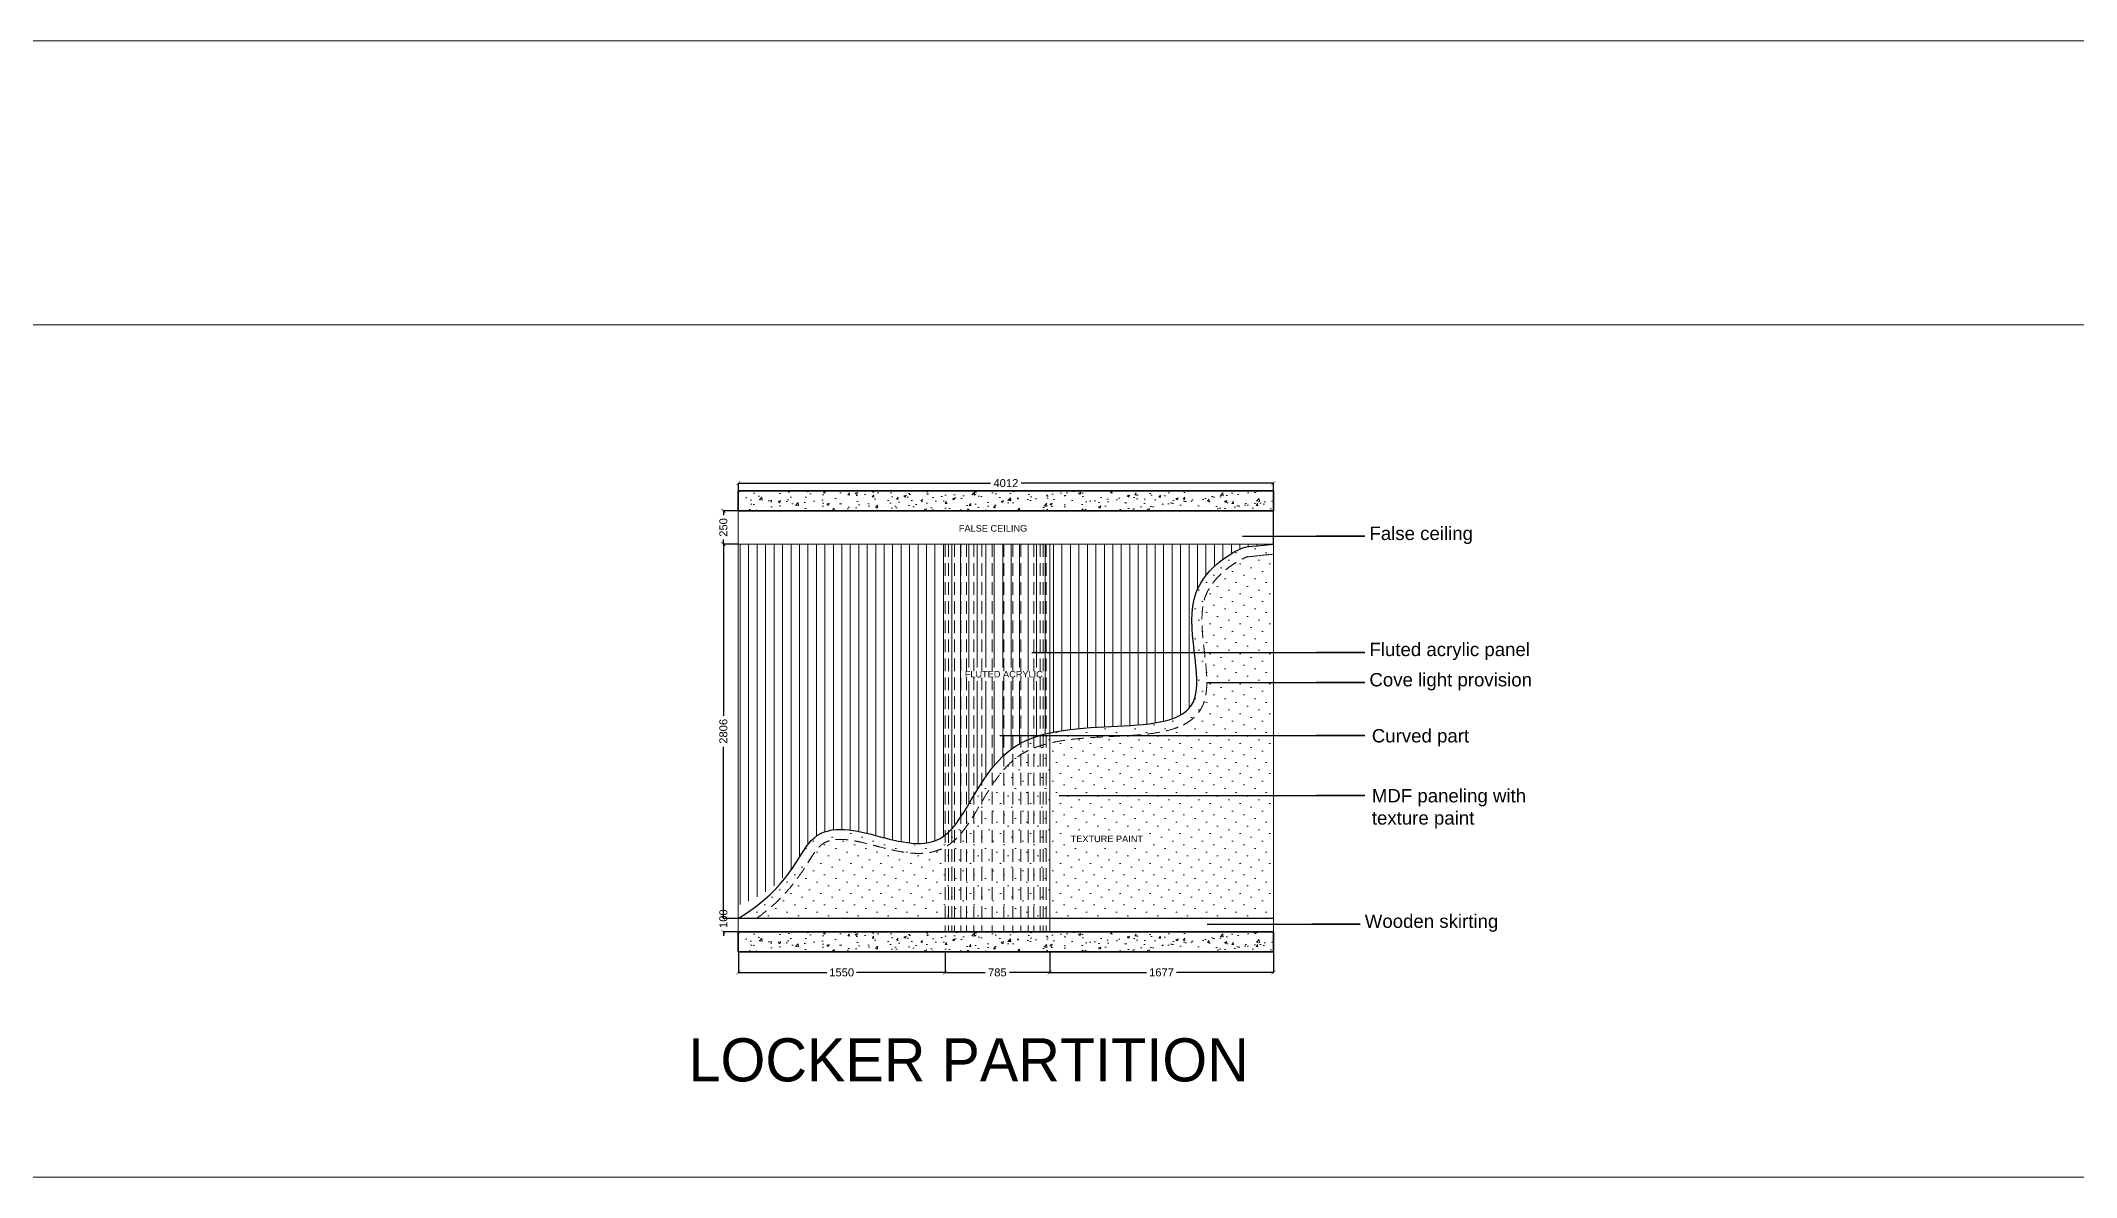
# Model space of a CAD drawing. Header units: millimetres. Extents: x 1464389 to 1998638, y -29162 to 256806.
# Drawn here: x 1599408 to 1614671, y 165911 to 174429 of the extents above; entities that cross this region are included whole.
import ezdxf

# ---------------------------------------------------------------- set-up
doc = ezdxf.new("R2010")
doc.units = ezdxf.units.MM
doc.header["$LTSCALE"] = 15
doc.header["$PDMODE"] = 35
doc.linetypes.add('DASHED', pattern=[0.75, 0.5, -0.25])
doc.linetypes.add('HIDDEN', pattern=[9.525, 6.35, -3.175])
doc.layers.get('0').update_dxf_attribs({"lineweight": 5})
for name, color, linetype, lineweight in [('dimension', 1, 'Continuous', 25), ('false ceiling', 124, 'Continuous', 9), ('Hatch', 252, 'Continuous', 15), ('LS_DR_Wall', 5, 'Continuous', 35), ('SKIRTING', 52, 'Continuous', 30), ('wall', 50, 'Continuous', 30)]:
    doc.layers.add(name, color=color, linetype=linetype, lineweight=lineweight)
for name, color, linetype, lineweight, true_color in [('Furnitures', 7, 'Continuous', 25, 0x753b00), ('Lighting', 7, 'DASHED', 9, 0xff870f), ('Panelling', 7, 'Continuous', 25, 0x753b00)]:
    doc.layers.add(name, color=color, linetype=linetype, lineweight=lineweight, true_color=true_color)
doc.layers.add('Text', color=250, linetype='Continuous')
doc.layers.add('Walls & Columns', color=7, linetype='Continuous')
doc.layers.add('TEXTS', color=7, linetype='Continuous', true_color=0x636466)
doc.styles.add('ARIAL', font='arial.ttf')
doc.dimstyles.new('SC-25', dxfattribs={"dimtxt": 60, "dimasz": 30, "dimexe": 0, "dimexo": 0, "dimgap": 25, "dimtad": 0, "dimdec": 0, "dimzin": 0, "dimdsep": 46, "dimtxsty": 'ARIAL', "dimblk": 'ARCHTICK', "dimcen": 0.09, "dimdle": 3, "dimclrd": 251, "dimclre": 251, "dimclrt": 1, "dimadec": 0, "dimazin": 0, "dimtfac": 1, "dimtdec": 0, "dimtofl": 0, "dimtmove": 0, "dimatfit": 2, "dimfxl": 100, "dimtolj": 1, "dimtzin": 0, "dimarcsym": 0})

# ---------------------------------------------------------------- blocks, each defined once
blk = doc.blocks.new('_ArchTick')
at = {"color": 0, "linetype": 'ByBlock', "const_width": 0.15}
blk.add_lwpolyline([(-0.5, -0.5), (0.5, 0.5)], dxfattribs=at)
blk = doc.blocks.new('*D2093')
at = {"layer": 'Defpoints', "color": 0, "transparency": 16777216}
for p in [(1608651, 171113), (1604639, 170906), (1608651, 170656)]:
    blk.add_point(p, dxfattribs=at)
at = {"layer": 'wall', "color": 251, "lineweight": -2, "transparency": 16777216}
for p, q in [((1604636, 171113), (1606529, 171113)), ((1604639, 170906), (1604639, 171113)), ((1608654, 171113), (1606760, 171113)), ((1608651, 170656), (1608651, 171113))]:
    blk.add_line(p, q, dxfattribs=at)
at = {"layer": 'wall', "color": 251, "lineweight": -2, "transparency": 16777216, "xscale": 30, "yscale": 30, "zscale": 30, "rotation": 180}
blk.add_blockref('_ArchTick', (1604639, 171113), dxfattribs=at)
at = {"layer": 'wall', "color": 251, "lineweight": -2, "transparency": 16777216, "xscale": 30, "yscale": 30, "zscale": 30}
blk.add_blockref('_ArchTick', (1608651, 171113), dxfattribs=at)
at = {"layer": 'wall', "color": 1, "transparency": 16777216, "insert": (1606645, 171113), "char_height": 60, "attachment_point": 5, "style": 'ARIAL'}
blk.add_mtext('\\A1;4012', dxfattribs=at)
blk = doc.blocks.new('*D1511')
at = {"layer": 'Defpoints', "color": 0, "transparency": 16777216}
for p in [(1604527, 170656), (1604639, 170656), (1604639, 167850)]:
    blk.add_point(p, dxfattribs=at)
at = {"layer": 'wall', "color": 251, "lineweight": -2, "transparency": 16777216}
for p, q in [((1604527, 170659), (1604527, 169368)), ((1604639, 170656), (1604527, 170656)), ((1604527, 167847), (1604527, 169138)), ((1604639, 167850), (1604527, 167850))]:
    blk.add_line(p, q, dxfattribs=at)
at = {"layer": 'wall', "color": 251, "lineweight": -2, "transparency": 16777216, "xscale": 30, "yscale": 30, "zscale": 30}
for p, rotation in [((1604527, 170656), 90), ((1604527, 167850), 270)]:
    blk.add_blockref('_ArchTick', p, dxfattribs=dict(at, rotation=rotation))
at = {"layer": 'wall', "color": 1, "transparency": 16777216, "insert": (1604527, 169253), "char_height": 60, "attachment_point": 5, "rotation": 90, "style": 'ARIAL'}
blk.add_mtext('\\A1;2806', dxfattribs=at)
blk = doc.blocks.new('*D1512')
at = {"layer": 'Defpoints', "color": 0, "transparency": 16777216}
for p in [(1604639, 167600), (1606189, 167600), (1606189, 167446)]:
    blk.add_point(p, dxfattribs=at)
at = {"layer": 'wall', "color": 251, "lineweight": -2, "transparency": 16777216}
for p, q in [((1604639, 167600), (1604639, 167446)), ((1606189, 167600), (1606189, 167446)), ((1604636, 167446), (1605302, 167446)), ((1606192, 167446), (1605525, 167446))]:
    blk.add_line(p, q, dxfattribs=at)
at = {"layer": 'wall', "color": 251, "lineweight": -2, "transparency": 16777216, "xscale": 30, "yscale": 30, "zscale": 30, "rotation": 180}
blk.add_blockref('_ArchTick', (1604639, 167446), dxfattribs=at)
at = {"layer": 'wall', "color": 251, "lineweight": -2, "transparency": 16777216, "xscale": 30, "yscale": 30, "zscale": 30}
blk.add_blockref('_ArchTick', (1606189, 167446), dxfattribs=at)
at = {"layer": 'wall', "color": 1, "transparency": 16777216, "insert": (1605414, 167446), "char_height": 60, "attachment_point": 5, "style": 'ARIAL'}
blk.add_mtext('\\A1;1550', dxfattribs=at)
blk = doc.blocks.new('*D1513')
at = {"layer": 'Defpoints', "color": 0, "transparency": 16777216}
for p in [(1606189, 167600), (1606974, 167600), (1606974, 167446)]:
    blk.add_point(p, dxfattribs=at)
at = {"layer": 'wall', "color": 251, "lineweight": -2, "transparency": 16777216}
for p, q in [((1606189, 167600), (1606189, 167446)), ((1606974, 167600), (1606974, 167446)), ((1606186, 167446), (1606490, 167446)), ((1606977, 167446), (1606672, 167446))]:
    blk.add_line(p, q, dxfattribs=at)
at = {"layer": 'wall', "color": 251, "lineweight": -2, "transparency": 16777216, "xscale": 30, "yscale": 30, "zscale": 30, "rotation": 180}
blk.add_blockref('_ArchTick', (1606189, 167446), dxfattribs=at)
at = {"layer": 'wall', "color": 251, "lineweight": -2, "transparency": 16777216, "xscale": 30, "yscale": 30, "zscale": 30}
blk.add_blockref('_ArchTick', (1606974, 167446), dxfattribs=at)
at = {"layer": 'wall', "color": 1, "transparency": 16777216, "insert": (1606581, 167446), "char_height": 60, "attachment_point": 5, "style": 'ARIAL'}
blk.add_mtext('\\A1;785', dxfattribs=at)
blk = doc.blocks.new('*D1514')
at = {"layer": 'Defpoints', "color": 0, "transparency": 16777216}
for p in [(1606974, 167600), (1608651, 167600), (1608651, 167446)]:
    blk.add_point(p, dxfattribs=at)
at = {"layer": 'wall', "color": 251, "lineweight": -2, "transparency": 16777216}
for p, q in [((1606974, 167600), (1606974, 167446)), ((1608651, 167600), (1608651, 167446)), ((1606971, 167446), (1607700, 167446)), ((1608654, 167446), (1607924, 167446))]:
    blk.add_line(p, q, dxfattribs=at)
at = {"layer": 'wall', "color": 251, "lineweight": -2, "transparency": 16777216, "xscale": 30, "yscale": 30, "zscale": 30, "rotation": 180}
blk.add_blockref('_ArchTick', (1606974, 167446), dxfattribs=at)
at = {"layer": 'wall', "color": 251, "lineweight": -2, "transparency": 16777216, "xscale": 30, "yscale": 30, "zscale": 30}
blk.add_blockref('_ArchTick', (1608651, 167446), dxfattribs=at)
at = {"layer": 'wall', "color": 1, "transparency": 16777216, "insert": (1607812, 167446), "char_height": 60, "attachment_point": 5, "style": 'ARIAL'}
blk.add_mtext('\\A1;1677', dxfattribs=at)
blk = doc.blocks.new('*D2101')
at = {"layer": 'Defpoints', "color": 0, "transparency": 16777216}
for p in [(1604639, 170906), (1604527, 170656), (1604639, 170656)]:
    blk.add_point(p, dxfattribs=at)
at = {"layer": 'Furnitures', "color": 251, "lineweight": -2, "transparency": 16777216}
for p, q in [((1604527, 170909), (1604527, 170873)), ((1604639, 170906), (1604527, 170906)), ((1604527, 170653), (1604527, 170690)), ((1604639, 170656), (1604527, 170656))]:
    blk.add_line(p, q, dxfattribs=at)
at = {"layer": 'Furnitures', "color": 251, "lineweight": -2, "transparency": 16777216, "xscale": 30, "yscale": 30, "zscale": 30}
for p, rotation in [((1604527, 170906), 90), ((1604527, 170656), 270)]:
    blk.add_blockref('_ArchTick', p, dxfattribs=dict(at, rotation=rotation))
at = {"layer": 'Furnitures', "color": 1, "transparency": 16777216, "insert": (1604527, 170781), "char_height": 60, "attachment_point": 5, "rotation": 90, "style": 'ARIAL'}
blk.add_mtext('\\A1;250', dxfattribs=at)
blk = doc.blocks.new('*D1523')
at = {"layer": 'Defpoints', "color": 0, "ltscale": 0.25, "transparency": 16777216}
for p in [(1604527, 167850), (1604639, 167850), (1604639, 167750)]:
    blk.add_point(p, dxfattribs=at)
at = {"layer": 'dimension', "color": 251, "lineweight": -2, "ltscale": 0.25, "transparency": 16777216}
for p, q in [((1604527, 167850), (1604527, 167880)), ((1604639, 167850), (1604527, 167850)), ((1604639, 167750), (1604527, 167750)), ((1604527, 167750), (1604527, 167720))]:
    blk.add_line(p, q, dxfattribs=at)
at = {"layer": 'dimension', "color": 251, "lineweight": -2, "ltscale": 0.25, "transparency": 16777216, "xscale": 30, "yscale": 30, "zscale": 30}
for p, rotation in [((1604527, 167850), 270), ((1604527, 167750), 90)]:
    blk.add_blockref('_ArchTick', p, dxfattribs=dict(at, rotation=rotation))
at = {"layer": 'dimension', "color": 1, "ltscale": 0.25, "transparency": 16777216, "insert": (1604527, 167849), "char_height": 60, "attachment_point": 5, "rotation": 90, "style": 'ARIAL'}
blk.add_mtext('\\A1;100', dxfattribs=at)

msp = doc.modelspace()

# ---------------------------------------------------------------- hatches: boundary and pattern name
at = {"layer": 'Hatch', "ltscale": 0.25}
h = msp.add_hatch(dxfattribs=at)
h.set_pattern_fill('AR-CONC', color=256)
h.set_pattern_definition([(50, (378488.88, 296604.69), (182.184669, -15.939086), [19.05, -209.55]), (355, (378488.88, 296604.69), (-35.243421, 191.056845), [15.24, -167.640584]), (100.451445, (378504.06, 296603.36), (146.941247, 175.117752), [16.19001, -178.090245]), (46.1842, (378488.88, 296655.49), (271.07904, -42.042328), [28.575, -314.325]), (96.635558, (378511.47, 296651.98), (237.404134, 247.426125), [24.285023, -267.13561]), (351.18415, (378488.88, 296655.5), (237.404134, 247.426125), [22.85997, -251.45973]), (21, (378514.28, 296642.79), (151.614391, -102.265198), [19.05, -209.55]), (326, (378514.28, 296642.79), (61.802028, 184.187966), [15.24, -167.64]), (71.451445, (378526.92, 296634.27), (213.41642, 81.92277), [16.19001, -178.089938]), (37.5, (378488.88, 296604.69), (3.0886033, 84.555039), [0, -165.608, 0, -170.18, 0, -168.275]), (7.5, (378488.88, 296604.69), (66.8196625, 100.180575), [0, -97.028, 0, -161.798, 0, -64.135]), (327.5, (378432.24, 296604.69), (135.590595, -5.728744), [0, -63.5, 0, -198.12, 0, -262.89]), (317.5, (378406.84, 296604.69), (148.129181, 25.426491), [0, -82.55, 0, -131.572, 0, -186.69])])
h.paths.add_polyline_path([(1608650.7, 171056.3), (1604638.7, 171056.3), (1604638.7, 170906.3), (1608650.7, 170906.3)])
at = {"layer": 'Hatch'}
h = msp.add_hatch(dxfattribs=at)
h.set_pattern_fill('DOTS', color=256, scale=50, angle=45)
h.set_pattern_definition([(45, (393877.38, 316717.3), (-28.0633004, 84.189901), [0, -79.375])])
edge = h.paths.add_edge_path()
edge.add_spline(control_points=[(1608650.7, 170656.3), (1608451.7, 170635.5), (1608391.7, 170615.3), (1607853.9, 170329), (1608396.5, 169036.7), (1606594.8, 169547.5), (1606210.4, 168005), (1605217.6, 168867), (1605022.5, 168087), (1604638.7, 167850.3)], knot_values=[0, 0, 0, 0, 37.8169343, 683.394839, 1520.9980302, 2896.3223406, 3804.4316849, 5207.0675448, 5818.4496788, 5818.4496788, 5818.4496788, 5818.4496788], degree=3, periodic=0)
edge.add_line((1604638.7, 167850.3), (1608650.7, 167850.3))
edge.add_line((1608650.7, 167850.3), (1608650.7, 170656.3))
h.paths.add_polyline_path([(1607118.1, 168395.5), (1607685.5, 168395.5), (1607685.5, 168497), (1607118.1, 168497)], flags=16)
h = msp.add_hatch(dxfattribs=at)
h.set_pattern_fill('ANSI31', color=256, scale=20, angle=45)
h.set_pattern_definition([(90, (1503306.826, 642807.64), (-63.5, 0), [])])
h.paths.add_polyline_path([(1606357.9, 169628.8), (1606898.6, 169628.8), (1606898.6, 169730.3), (1606357.9, 169730.3)], flags=16)
h.paths.add_polyline_path([(1604971.9, 168152.7), (1604991.3, 168172.9), (1605009.4, 168193.1), (1605026.3, 168213.1), (1605042, 168233.1), (1605056.8, 168252.8), (1605070.7, 168272.2), (1605083.9, 168291.3), (1605096.4, 168309.9), (1605108.4, 168328), (1605120, 168345.6), (1605131.3, 168362.5), (1605142.3, 168378.8), (1605153.4, 168394.2), (1605164.4, 168408.8), (1605175.7, 168422.5), (1605187.2, 168435.2), (1605199, 168446.8), (1605211.2, 168457.5), (1605223.8, 168467.1), (1605236.7, 168475.9), (1605249.9, 168483.7), (1605263.5, 168490.6), (1605277.4, 168496.6), (1605291.5, 168501.9), (1605305.9, 168506.3), (1605320.6, 168510), (1605335.6, 168513), (1605350.8, 168515.3), (1605366.3, 168517), (1605382, 168518), (1605397.9, 168518.4), (1605414, 168518.3), (1605430.3, 168517.6), (1605446.7, 168516.4), (1605463.4, 168514.8), (1605480.2, 168512.8), (1605497.2, 168510.3), (1605514.3, 168507.5), (1605531.5, 168504.4), (1605548.8, 168500.9), (1605566.3, 168497.2), (1605583.8, 168493.3), (1605601.4, 168489.2), (1605619.1, 168484.9), (1605636.9, 168480.4), (1605654.7, 168475.9), (1605672.5, 168471.2), (1605690.4, 168466.6), (1605708.3, 168461.9), (1605726.2, 168457.3), (1605744, 168452.7), (1605761.9, 168448.2), (1605779.7, 168443.9), (1605797.5, 168439.7), (1605815.2, 168435.7), (1605832.9, 168431.9), (1605850.5, 168428.3), (1605868, 168425.1), (1605885.4, 168422.1), (1605902.7, 168419.5), (1605919.9, 168417.3), (1605937, 168415.6), (1605953.9, 168414.2), (1605970.7, 168413.4), (1605987.3, 168413), (1606003.7, 168413.3), (1606019.9, 168414), (1606036, 168415.5), (1606051.8, 168417.5), (1606067.4, 168420.2), (1606082.8, 168423.7), (1606098, 168427.8), (1606112.8, 168432.8), (1606127.5, 168438.5), (1606141.8, 168445.1), (1606155.9, 168452.6), (1606169.7, 168461), (1606183.1, 168470.3), (1606196.3, 168480.5), (1606209.1, 168491.7), (1606221.7, 168503.7), (1606234.1, 168516.5), (1606246.3, 168530), (1606258.3, 168544.3), (1606270.1, 168559.3), (1606281.7, 168574.9), (1606293.3, 168591.1), (1606304.8, 168607.8), (1606316.2, 168625), (1606327.5, 168642.7), (1606338.9, 168660.9), (1606350.2, 168679.3), (1606361.6, 168698.2), (1606373, 168717.3), (1606384.5, 168736.6), (1606396.2, 168756.1), (1606407.9, 168775.8), (1606419.8, 168795.6), (1606431.8, 168815.5), (1606444.1, 168835.4), (1606456.5, 168855.2), (1606469.3, 168875), (1606482.2, 168894.7), (1606495.5, 168914.2), (1606509.1, 168933.6), (1606523.1, 168952.7), (1606537.4, 168971.5), (1606552, 168990), (1606567.1, 169008.1), (1606582.7, 169025.8), (1606598.7, 169043), (1606615.2, 169059.8), (1606632.2, 169076), (1606649.7, 169091.6), (1606667.8, 169106.5), (1606686.4, 169120.8), (1606705.7, 169134.4), (1606725.6, 169147.2), (1606746.1, 169159.2), (1606767.2, 169170.5), (1606788.9, 169181), (1606811.2, 169190.9), (1606833.9, 169200), (1606857.2, 169208.6), (1606880.9, 169216.5), (1606905, 169223.9), (1606929.5, 169230.6), (1606954.5, 169236.9), (1606979.7, 169242.6), (1607005.3, 169247.9), (1607031.2, 169252.7), (1607057.3, 169257.1), (1607083.7, 169261.1), (1607110.2, 169264.7), (1607137, 169268), (1607163.8, 169271), (1607190.8, 169273.7), (1607217.9, 169276.1), (1607245.1, 169278.3), (1607272.3, 169280.3), (1607299.5, 169282.1), (1607326.7, 169283.7), (1607353.8, 169285.3), (1607380.8, 169286.7), (1607407.8, 169288.1), (1607434.6, 169289.4), (1607461.2, 169290.7), (1607487.7, 169292.1), (1607513.9, 169293.5), (1607539.9, 169294.9), (1607565.6, 169296.4), (1607591, 169298.1), (1607616, 169299.9), (1607640.7, 169301.9), (1607665, 169304.1), (1607688.9, 169306.5), (1607712.3, 169309.2), (1607735.3, 169312.2), (1607757.7, 169315.5), (1607779.7, 169319.1), (1607801, 169323.1), (1607821.8, 169327.5), (1607841.9, 169332.3), (1607861.4, 169337.5), (1607880.3, 169343.3), (1607898.4, 169349.5), (1607915.8, 169356.3), (1607932.4, 169363.7), (1607948.3, 169371.6), (1607963.3, 169380.1), (1607977.5, 169389.3), (1607990.8, 169399.2), (1608003.2, 169409.7), (1608014.7, 169421), (1608025.2, 169433), (1608034.7, 169445.8), (1608043.2, 169459.4), (1608050.7, 169473.9), (1608057.1, 169489.2), (1608062.5, 169505.3), (1608066.9, 169522.2), (1608070.4, 169539.9), (1608073.1, 169558.2), (1608075, 169577.3), (1608076.2, 169597), (1608076.7, 169617.3), (1608076.7, 169638.2), (1608076, 169659.6), (1608074.9, 169681.5), (1608073.4, 169703.9), (1608071.4, 169726.7), (1608069.2, 169749.9), (1608066.8, 169773.4), (1608064.1, 169797.2), (1608061.3, 169821.3), (1608058.5, 169845.7), (1608055.6, 169870.2), (1608052.8, 169894.9), (1608050, 169919.7), (1608047.5, 169944.7), (1608045.2, 169969.6), (1608043.1, 169994.6), (1608041.4, 170019.6), (1608040.2, 170044.5), (1608039.3, 170069.3), (1608039, 170093.9), (1608039.3, 170118.4), (1608040.2, 170142.7), (1608041.8, 170166.8), (1608044.2, 170190.5), (1608047.4, 170214), (1608051.5, 170237), (1608056.5, 170259.7), (1608067.4, 170280.4), (1608075.2, 170301.6), (1608084.1, 170322.2), (1608094, 170342.2), (1608104.8, 170361.6), (1608116.5, 170380.4), (1608129, 170398.6), (1608142.2, 170416.3), (1608156, 170433.3), (1608170.4, 170449.8), (1608185.3, 170465.6), (1608200.5, 170480.8), (1608216.1, 170495.4), (1608231.9, 170509.4), (1608247.9, 170522.8), (1608263.9, 170535.5), (1608280, 170547.6), (1608296.1, 170559), (1608311.9, 170569.7), (1608327.6, 170579.7), (1608342.9, 170589), (1608357.8, 170597.6), (1608372.2, 170605.5), (1608438.7, 170635.1), (1608650.7, 170656.3), (1604638.7, 170656.3), (1604638.7, 167950.3), (1604680.1, 167965.9), (1604719, 167982.4), (1604755.5, 167999.5), (1604789.6, 168017.2), (1604821.4, 168035.5), (1604851.1, 168054.2), (1604878.9, 168073.4), (1604904.7, 168092.9), (1604928.7, 168112.6), (1604951.1, 168132.6)])
at = {"layer": 'Hatch', "ltscale": 0.25}
h = msp.add_hatch(dxfattribs=at)
h.set_pattern_fill('AR-CONC', color=256)
h.set_pattern_definition([(50, (378488.88, 293298.69), (182.184669, -15.939086), [19.05, -209.55]), (355, (378488.88, 293298.69), (-35.243421, 191.056845), [15.24, -167.640584]), (100.451445, (378504.06, 293297.36), (146.941247, 175.117752), [16.19001, -178.090245]), (46.1842, (378488.88, 293349.49), (271.07904, -42.042328), [28.575, -314.325]), (96.635558, (378511.47, 293345.98), (237.404134, 247.426125), [24.285023, -267.13561]), (351.18415, (378488.88, 293349.5), (237.404134, 247.426125), [22.85997, -251.45973]), (21, (378514.28, 293336.79), (151.614391, -102.265198), [19.05, -209.55]), (326, (378514.28, 293336.79), (61.802028, 184.187966), [15.24, -167.64]), (71.451445, (378526.92, 293328.27), (213.41642, 81.92277), [16.19001, -178.089938]), (37.5, (378488.88, 293298.69), (3.0886033, 84.555039), [0, -165.608, 0, -170.18, 0, -168.275]), (7.5, (378488.88, 293298.69), (66.8196625, 100.180575), [0, -97.028, 0, -161.798, 0, -64.135]), (327.5, (378432.24, 293298.69), (135.590595, -5.728744), [0, -63.5, 0, -198.12, 0, -262.89]), (317.5, (378406.84, 293298.69), (148.129181, 25.426491), [0, -82.55, 0, -131.572, 0, -186.69])])
h.paths.add_polyline_path([(1608650.7, 167750.3), (1604638.7, 167750.3), (1604638.7, 167600.3), (1608650.7, 167600.3)])

# ---------------------------------------------------------------- linework, layer by layer
at = {"ltscale": 0.25}
for p, q in [((1566247, 174429), (1615220.4, 174429)), ((1566247, 172299.6), (1615220.4, 172299.6)), ((1566247, 165910.7), (1615220.4, 165910.7))]:
    msp.add_line(p, q, dxfattribs=at)
msp.add_lwpolyline([(1604638.7, 170906.3), (1608650.7, 170906.3), (1608650.7, 167750.3), (1604638.7, 167750.3)], close=True)
at = {"layer": 'false ceiling'}
msp.add_line((1604638.7, 170656.3), (1608650.7, 170656.3), dxfattribs=at)
at = {"layer": 'Hatch', "color": 165, "linetype": 'HIDDEN', "true_color": 0x5e67af}
for p, q in [((1606188.7, 170656.3), (1606188.7, 167750.3)), ((1606214.5, 170656.3), (1606214.5, 167750.3)), ((1606238.8, 170656.3), (1606238.8, 167750.3)), ((1606259.2, 170656.3), (1606259.2, 167750.3)), ((1606308.5, 170656.3), (1606308.5, 167750.3)), ((1606350, 170656.3), (1606350, 167750.3)), ((1606405.6, 170656.3), (1606405.6, 167750.3)), ((1606464.7, 170656.3), (1606464.7, 167750.3)), ((1606543.4, 170656.3), (1606543.4, 167750.3)), ((1606629, 170656.3), (1606629, 167750.3)), ((1606697.6, 170656.3), (1606697.6, 167750.3)), ((1606756.7, 170656.3), (1606756.7, 167750.3)), ((1606812.3, 170656.3), (1606812.3, 167750.3)), ((1606853.8, 170656.3), (1606853.8, 167750.3)), ((1606903.2, 170656.3), (1606903.2, 167750.3)), ((1606923.5, 170656.3), (1606923.5, 167750.3)), ((1606947.9, 170656.3), (1606947.9, 167750.3)), ((1606973.7, 167750.3), (1606973.7, 170656.3)), ((1606973.7, 170656.3), (1606973.7, 167750.3))]:
    msp.add_line(p, q, dxfattribs=at)
at = {"layer": 'Lighting', "linetype": 'HIDDEN'}
msp.add_open_spline([(1604774.4, 167850.3), (1604782.9, 167856.4), (1604791.2, 167862.4), (1604836.2, 167895.9), (1604869.5, 167923.2), (1604930, 167977.2), (1604957.2, 168003.9), (1605006.4, 168056.4), (1605028.4, 168082.1), (1605068.1, 168131.9), (1605085.8, 168156), (1605117.9, 168202), (1605132.2, 168224), (1605155.2, 168259.9), (1605164.4, 168274.6), (1605181.8, 168302), (1605189.9, 168314.8), (1605203.6, 168335.3), (1605209.3, 168343.5), (1605220.4, 168358.6), (1605225.7, 168365.5), (1605232.8, 168373.9), (1605234.7, 168376.1), (1605237.8, 168379.6), (1605239, 168380.9), (1605241.6, 168383.6), (1605243, 168385.1), (1605245.9, 168387.9), (1605247.3, 168389.3), (1605251.6, 168393.4), (1605254.5, 168395.9), (1605263.3, 168403.3), (1605269.3, 168407.7), (1605281.6, 168415.6), (1605287.9, 168419.1), (1605300.8, 168425.3), (1605307.5, 168428), (1605321.3, 168432.8), (1605328.5, 168434.9), (1605343.4, 168438.3), (1605351.2, 168439.7), (1605367.3, 168441.8), (1605375.7, 168442.6), (1605393, 168443.4), (1605402, 168443.5), (1605420.4, 168443.1), (1605430, 168442.6), (1605454.9, 168440.5), (1605470.7, 168438.5), (1605503.3, 168433.5), (1605520, 168430.3), (1605554.4, 168423.2), (1605571.9, 168419.1), (1605607.7, 168410.5), (1605625.9, 168405.9), (1605662.7, 168396.3), (1605681.4, 168391.4), (1605719.1, 168381.6), (1605738.1, 168376.8), (1605776.4, 168367.5), (1605795.7, 168363), (1605834.5, 168354.9), (1605854, 168351.2), (1605893.1, 168345), (1605912.8, 168342.4), (1605952.2, 168338.9), (1605972, 168338), (1606007.8, 168338.1), (1606023.8, 168338.9), (1606055.9, 168342), (1606071.8, 168344.4), (1606103.7, 168351.2), (1606119.5, 168355.6), (1606148.3, 168365.7), (1606161.2, 168371.1), (1606186.7, 168383.6), (1606199.1, 168390.7), (1606214.1, 168400.4), (1606216.8, 168402.2), (1606221.5, 168405.5), (1606223.6, 168406.9), (1606227.6, 168409.9), (1606229.6, 168411.3), (1606235.5, 168415.8), (1606239.4, 168418.9), (1606250.8, 168428.3), (1606258.2, 168434.8), (1606276.3, 168451.8), (1606286.7, 168462.6), (1606306.7, 168485), (1606316.4, 168496.7), (1606335.1, 168520.7), (1606344.2, 168533.1), (1606362.1, 168558.5), (1606370.8, 168571.4), (1606388, 168597.9), (1606396.5, 168611.3), (1606417.6, 168645.6), (1606430.2, 168666.7), (1606455.5, 168709.1), (1606468.1, 168730.6), (1606493.8, 168773.2), (1606506.8, 168794.5), (1606533.4, 168836.4), (1606547, 168857), (1606575.1, 168897.2), (1606589.5, 168916.7), (1606619.3, 168954.1), (1606634.7, 168972.1), (1606666.8, 169005.8), (1606683.3, 169021.7), (1606714.6, 169048.4), (1606729.1, 169059.5), (1606747.4, 169072), (1606750.6, 169074.2), (1606756.6, 169078.1), (1606759.3, 169079.8), (1606764.8, 169083.3), (1606767.6, 169084.9), (1606775.9, 169089.9), (1606781.6, 169093.2), (1606798.9, 169102.6), (1606810.9, 169108.6), (1606843.3, 169123.4), (1606864.3, 169131.7), (1606908.1, 169146.8), (1606931, 169153.6), (1606978.1, 169165.7), (1607002.4, 169171), (1607052.3, 169180.5), (1607077.8, 169184.6), (1607129.7, 169191.8), (1607156.1, 169194.9), (1607221.5, 169201.4), (1607260.8, 169204.4), (1607339.7, 169209.5), (1607379.3, 169211.6), (1607458.2, 169215.5), (1607497.4, 169217.4), (1607574.7, 169221.7), (1607612.7, 169224.2), (1607677.2, 169229.8), (1607704.1, 169232.5), (1607756.7, 169239.2), (1607782.3, 169243.1), (1607827.4, 169251.7), (1607847, 169256.1), (1607885.3, 169266.1), (1607903.9, 169271.8), (1607936.4, 169283.5), (1607950.4, 169289.2), (1607977.6, 169302), (1607990.8, 169309), (1608013.9, 169323.2), (1608024, 169330.1), (1608043.3, 169344.9), (1608052.6, 169352.9), (1608070.1, 169370.1), (1608078.4, 169379.3), (1608093.7, 169398.9), (1608100.8, 169409.3), (1608109.7, 169424.5), (1608112.1, 169428.9), (1608115.7, 169436.1), (1608117.1, 169438.8), (1608119.5, 169444), (1608120.6, 169446.4), (1608122.7, 169451.3), (1608123.7, 169453.7), (1608126.7, 169461.1), (1608128.5, 169466), (1608133.9, 169481.7), (1608137, 169492.6), (1608142.2, 169514.7), (1608144.3, 169525.8), (1608147.6, 169548.3), (1608148.9, 169559.6), (1608150.7, 169582.5), (1608151.3, 169594), (1608151.9, 169617.1), (1608151.9, 169628.8), (1608151.3, 169659), (1608150.4, 169677.7), (1608147.9, 169715.3), (1608146.2, 169734.3), (1608142.4, 169772.6), (1608140.3, 169791.9), (1608135.9, 169830.6), (1608133.6, 169850), (1608129.2, 169888.8), (1608127, 169908.2), (1608123, 169946.8), (1608121.2, 169966), (1608118.1, 170004), (1608117, 170022.8), (1608115.4, 170059.8), (1608115.1, 170078), (1608115.5, 170113.5), (1608116.2, 170130.9), (1608119, 170164.6), (1608121, 170180.9), (1608126.4, 170212.2), (1608129.8, 170227.3), (1608135.4, 170247), (1608137, 170252.2), (1608139.6, 170259.7), (1608140.5, 170262.2), (1608142.1, 170266.6), (1608142.8, 170268.6), (1608144.4, 170272.6), (1608145.2, 170274.6), (1608147.6, 170280.5), (1608149.3, 170284.5), (1608154.7, 170296.2), (1608158.5, 170304), (1608169.9, 170324.9), (1608178, 170337.8), (1608195.6, 170363.1), (1608205.1, 170375.3), (1608225.3, 170398.9), (1608235.9, 170410.3), (1608257.8, 170432.1), (1608269.1, 170442.5), (1608292, 170462.2), (1608303.6, 170471.5), (1608329.4, 170491), (1608343.5, 170500.8), (1608370.8, 170518.5), (1608383.9, 170526.3), (1608403.4, 170537.2), (1608410.4, 170540.9), (1608423.4, 170547.4), (1608429.4, 170550.2), (1608438.3, 170554.2), (1608441.5, 170555.5), (1608447.3, 170557.8), (1608449.9, 170558.8), (1608452.7, 170559.8), (1608453.3, 170560), (1608453.9, 170560.2)], degree=3, knots=[52.628642, 52.628642, 52.628642, 52.628642, 67.6636467, 67.6636467, 135.3272934, 135.3272934, 202.9909401, 202.9909401, 270.6545868, 270.6545868, 338.3182335, 338.3182335, 405.9818802, 405.9818802, 457.1499551, 457.1499551, 508.31803, 508.31803, 547.4114153, 547.4114153, 586.5048005, 586.5048005, 601.4263783, 601.4263783, 610.7588095, 610.7588095, 621.9736865, 621.9736865, 633.1885635, 633.1885635, 655.6183174, 655.6183174, 701.3687452, 701.3687452, 747.1191731, 747.1191731, 792.869601, 792.869601, 838.6200289, 838.6200289, 884.3704568, 884.3704568, 930.1208847, 930.1208847, 975.8713126, 975.8713126, 1021.6217405, 1021.6217405, 1092.7801558, 1092.7801558, 1163.938571, 1163.938571, 1235.0969863, 1235.0969863, 1306.2554016, 1306.2554016, 1377.4138168, 1377.4138168, 1448.5722321, 1448.5722321, 1519.7306474, 1519.7306474, 1590.8890627, 1590.8890627, 1662.0474779, 1662.0474779, 1733.2058932, 1733.2058932, 1790.5507335, 1790.5507335, 1847.8955738, 1847.8955738, 1905.2404141, 1905.2404141, 1953.2126612, 1953.2126612, 2001.1849083, 2001.1849083, 2011.9985719, 2011.9985719, 2020.1312163, 2020.1312163, 2028.2638607, 2028.2638607, 2044.5291495, 2044.5291495, 2077.059727, 2077.059727, 2126.1683151, 2126.1683151, 2175.2769032, 2175.2769032, 2224.3854913, 2224.3854913, 2273.4940795, 2273.4940795, 2322.6026676, 2322.6026676, 2397.0878353, 2397.0878353, 2471.573003, 2471.573003, 2546.0581707, 2546.0581707, 2620.5433385, 2620.5433385, 2695.0285062, 2695.0285062, 2769.5136739, 2769.5136739, 2843.9988416, 2843.9988416, 2904.5441502, 2904.5441502, 2917.6635847, 2917.6635847, 2928.3706849, 2928.3706849, 2939.0777851, 2939.0777851, 2960.4919854, 2960.4919854, 3003.3203861, 3003.3203861, 3072.8152331, 3072.8152331, 3142.3100802, 3142.3100802, 3211.8049273, 3211.8049273, 3281.2997744, 3281.2997744, 3350.7946214, 3350.7946214, 3451.260413, 3451.260413, 3551.7262045, 3551.7262045, 3652.1919961, 3652.1919961, 3752.6577876, 3752.6577876, 3826.802364, 3826.802364, 3900.9469404, 3900.9469404, 3960.7131686, 3960.7131686, 4020.4793969, 4020.4793969, 4068.0195833, 4068.0195833, 4115.5597698, 4115.5597698, 4154.2897145, 4154.2897145, 4193.0196592, 4193.0196592, 4231.7496039, 4231.7496039, 4270.4795486, 4270.4795486, 4285.7232189, 4285.7232189, 4295.0431524, 4295.0431524, 4303.0753434, 4303.0753434, 4311.1075344, 4311.1075344, 4327.1719163, 4327.1719163, 4362.0264445, 4362.0264445, 4396.8809727, 4396.8809727, 4431.7355009, 4431.7355009, 4466.5900291, 4466.5900291, 4501.4445573, 4501.4445573, 4556.0644485, 4556.0644485, 4610.6843397, 4610.6843397, 4665.304231, 4665.304231, 4719.9241222, 4719.9241222, 4774.5440134, 4774.5440134, 4829.1639046, 4829.1639046, 4883.7837958, 4883.7837958, 4938.403687, 4938.403687, 4993.0235782, 4993.0235782, 5047.6434694, 5047.6434694, 5102.2633606, 5102.2633606, 5122.4208193, 5122.4208193, 5132.1326383, 5132.1326383, 5140.2087923, 5140.2087923, 5148.2849463, 5148.2849463, 5164.4372542, 5164.4372542, 5196.74187, 5196.74187, 5252.7932197, 5252.7932197, 5308.8445693, 5308.8445693, 5364.895919, 5364.895919, 5420.9472686, 5420.9472686, 5476.9986182, 5476.9986182, 5546.2438461, 5546.2438461, 5615.489074, 5615.489074, 5657.4571287, 5657.4571287, 5699.4251833, 5699.4251833, 5726.5867682, 5726.5867682, 5753.7483532, 5753.7483532, 5762.7416409, 5762.7416409, 5762.7416409, 5762.7416409], dxfattribs=at)
at = {"layer": 'Lighting'}
msp.add_open_spline([(1608453.9, 170560.2), (1608454.6, 170560.3), (1608455.4, 170560.4), (1608458.4, 170560.8), (1608461.3, 170561.1), (1608468.7, 170561.9), (1608473.2, 170562.4), (1608484.1, 170563.6), (1608490.6, 170564.3), (1608513.3, 170566.7), (1608532.9, 170568.8), (1608583.1, 170574), (1608613.5, 170577.1), (1608650.7, 170580.9)], degree=3, knots=[5791.576534, 5791.576534, 5791.576534, 5791.576534, 5793.091944, 5793.091944, 5796.6893623, 5796.6893623, 5800.2867807, 5800.2867807, 5803.884199, 5803.884199, 5811.0163671, 5811.0163671, 5817.9792965, 5817.9792965, 5817.9792965, 5817.9792965], dxfattribs=at)
at = {"layer": 'LS_DR_Wall', "ltscale": 0.25}
for points in [[(1604638.7, 171056.3), (1608650.7, 171056.3), (1608650.7, 170906.3), (1604638.7, 170906.3)], [(1604638.7, 167750.3), (1608650.7, 167750.3), (1608650.7, 167600.3), (1604638.7, 167600.3)]]:
    msp.add_lwpolyline(points, close=True, dxfattribs=at)
at = {"layer": 'Panelling'}
msp.add_open_spline([(1604638.7, 167850.3), (1605022.5, 168087), (1605217.6, 168867), (1606210.4, 168005), (1606594.8, 169547.5), (1608396.5, 169036.7), (1607853.9, 170329), (1608383.3, 170621.6), (1608443.5, 170635.1), (1608650.7, 170656.3)], degree=3, knots=[0, 0, 0, 0, 611.382134, 2014.017994, 2922.1273382, 4297.4516486, 5135.0548399, 5780.6327446, 5818.4496788, 5818.4496788, 5818.4496788, 5818.4496788], dxfattribs=at)
at = {"layer": 'SKIRTING'}
msp.add_line((1608650.7, 167850.3), (1604638.7, 167850.3), dxfattribs=at)

# ---------------------------------------------------------------- texts
at = {"layer": 'Text', "ltscale": 0.25, "char_height": 49.248, "attachment_point": 3, "style": 'ARIAL'}
for s, insert in [('\\pxqc;FALSE CEILING', (1607187.6, 170799.2)), ('\\pxqc;FLUTED ACRYLIC', (1607268.2, 169705.8)), ('\\pxqc;TEXTURE PAINT', (1608040.8, 168471.7))]:
    msp.add_mtext_dynamic_manual_height_columns(s, width=1277.739, gutter_width=123.1, heights=[0], dxfattribs=dict(at, insert=insert))
at = {"layer": 'Text', "char_height": 100, "attachment_point": 3, "style": 'ARIAL'}
for s, insert, width in [('\\pxql;False ceiling', (1612230, 170786.8), 2858.77), ('\\pxql;Fluted acrylic panel', (1612230, 169916.9), 2858.77), ('\\pxql;Cove light provision', (1612230, 169689.9), 2858.77), ('\\pxql;Curved part', (1610883.4, 169269.7), 1494.382), ('\\pxql;MDF paneling with texture paint', (1610883.4, 168820.5), 1494.382), ('\\pxql;Wooden skirting', (1612194.8, 167880), 2858.77)]:
    msp.add_mtext(s, dxfattribs=dict(at, insert=insert, width=width))
at = {"layer": 'Walls & Columns', "insert": (1604265.2, 166952.2), "char_height": 323.097, "attachment_point": 1}
msp.add_mtext_dynamic_manual_height_columns('LOCKER PARTITION', width=5203.882, gutter_width=10.2, heights=[313.4], dxfattribs=at)

# ---------------------------------------------------------------- dimensions: what is measured, and where the dimension line sits
at = {"layer": 'dimension', "ltscale": 0.25}
dim = msp.add_linear_dim(base=(1604526.8, 167850.3), p1=(1604638.7, 167750.3), p2=(1604638.7, 167850.3), angle=90, dimstyle='SC-25', dxfattribs=at)
dim.commit()
dim.dimension.update_dxf_attribs({"geometry": '*D1523', "text_midpoint": (1604526.8, 167848.8), "dimtype": 160})
at = {"layer": 'Furnitures'}
dim = msp.add_linear_dim(base=(1604526.8, 170656.3), p1=(1604638.7, 170906.3), p2=(1604638.7, 170656.3), angle=90, dimstyle='SC-25', dxfattribs=at)
dim.commit()
dim.dimension.update_dxf_attribs({"geometry": '*D2101', "text_midpoint": (1604526.8, 170781.3)})
at = {"layer": 'wall'}
for base, p1, p2, picture, middle in [((1608650.7, 171112.6), (1604638.7, 170906.3), (1608650.7, 170656.3), '*D2093', (1606644.7, 171112.6)), ((1606973.7, 167445.8), (1606188.7, 167600.3), (1606973.7, 167600.3), '*D1513', (1606581.2, 167445.8)), ((1608650.7, 167445.8), (1606973.7, 167600.3), (1608650.7, 167600.3), '*D1514', (1607812.2, 167445.8))]:
    dim = msp.add_linear_dim(base=base, p1=p1, p2=p2, dimstyle='SC-25', override={"dimtmove": 1}, dxfattribs=at)
    dim.commit()
    dim.dimension.update_dxf_attribs({"geometry": picture, "text_midpoint": middle})
dim = msp.add_linear_dim(base=(1604526.8, 170656.3), p1=(1604638.7, 167850.3), p2=(1604638.7, 170656.3), angle=90, dimstyle='SC-25', dxfattribs=at)
dim.commit()
dim.dimension.update_dxf_attribs({"geometry": '*D1511', "text_midpoint": (1604526.8, 169253.3)})
dim = msp.add_linear_dim(base=(1606188.7, 167445.8), p1=(1604638.7, 167600.3), p2=(1606188.7, 167600.3), dimstyle='SC-25', dxfattribs=at)
dim.commit()
dim.dimension.update_dxf_attribs({"geometry": '*D1512', "text_midpoint": (1605413.7, 167445.8)})

# ---------------------------------------------------------------- leaders
at = {"layer": 'TEXTS'}
for points in [[(1608419.2, 170714.7), (1609336.4, 170714.7), (1608974, 170714.7)], [(1606840, 169844.9), (1609336.4, 169844.9), (1608974, 169844.9)], [(1608151.8, 169617.8), (1609336.4, 169617.8), (1608974, 169617.8)], [(1606600.4, 169221.4), (1609336.4, 169221.4), (1608974, 169221.4)], [(1607044.3, 168772.3), (1609336.4, 168772.3), (1608974, 168772.3)], [(1608155.2, 167807.9), (1609301.3, 167807.9), (1608938.8, 167807.9)]]:
    msp.add_leader(points, dimstyle='SC-25', override={"dimtad": 0}, dxfattribs=at)

doc.saveas('drawing.dxf')
